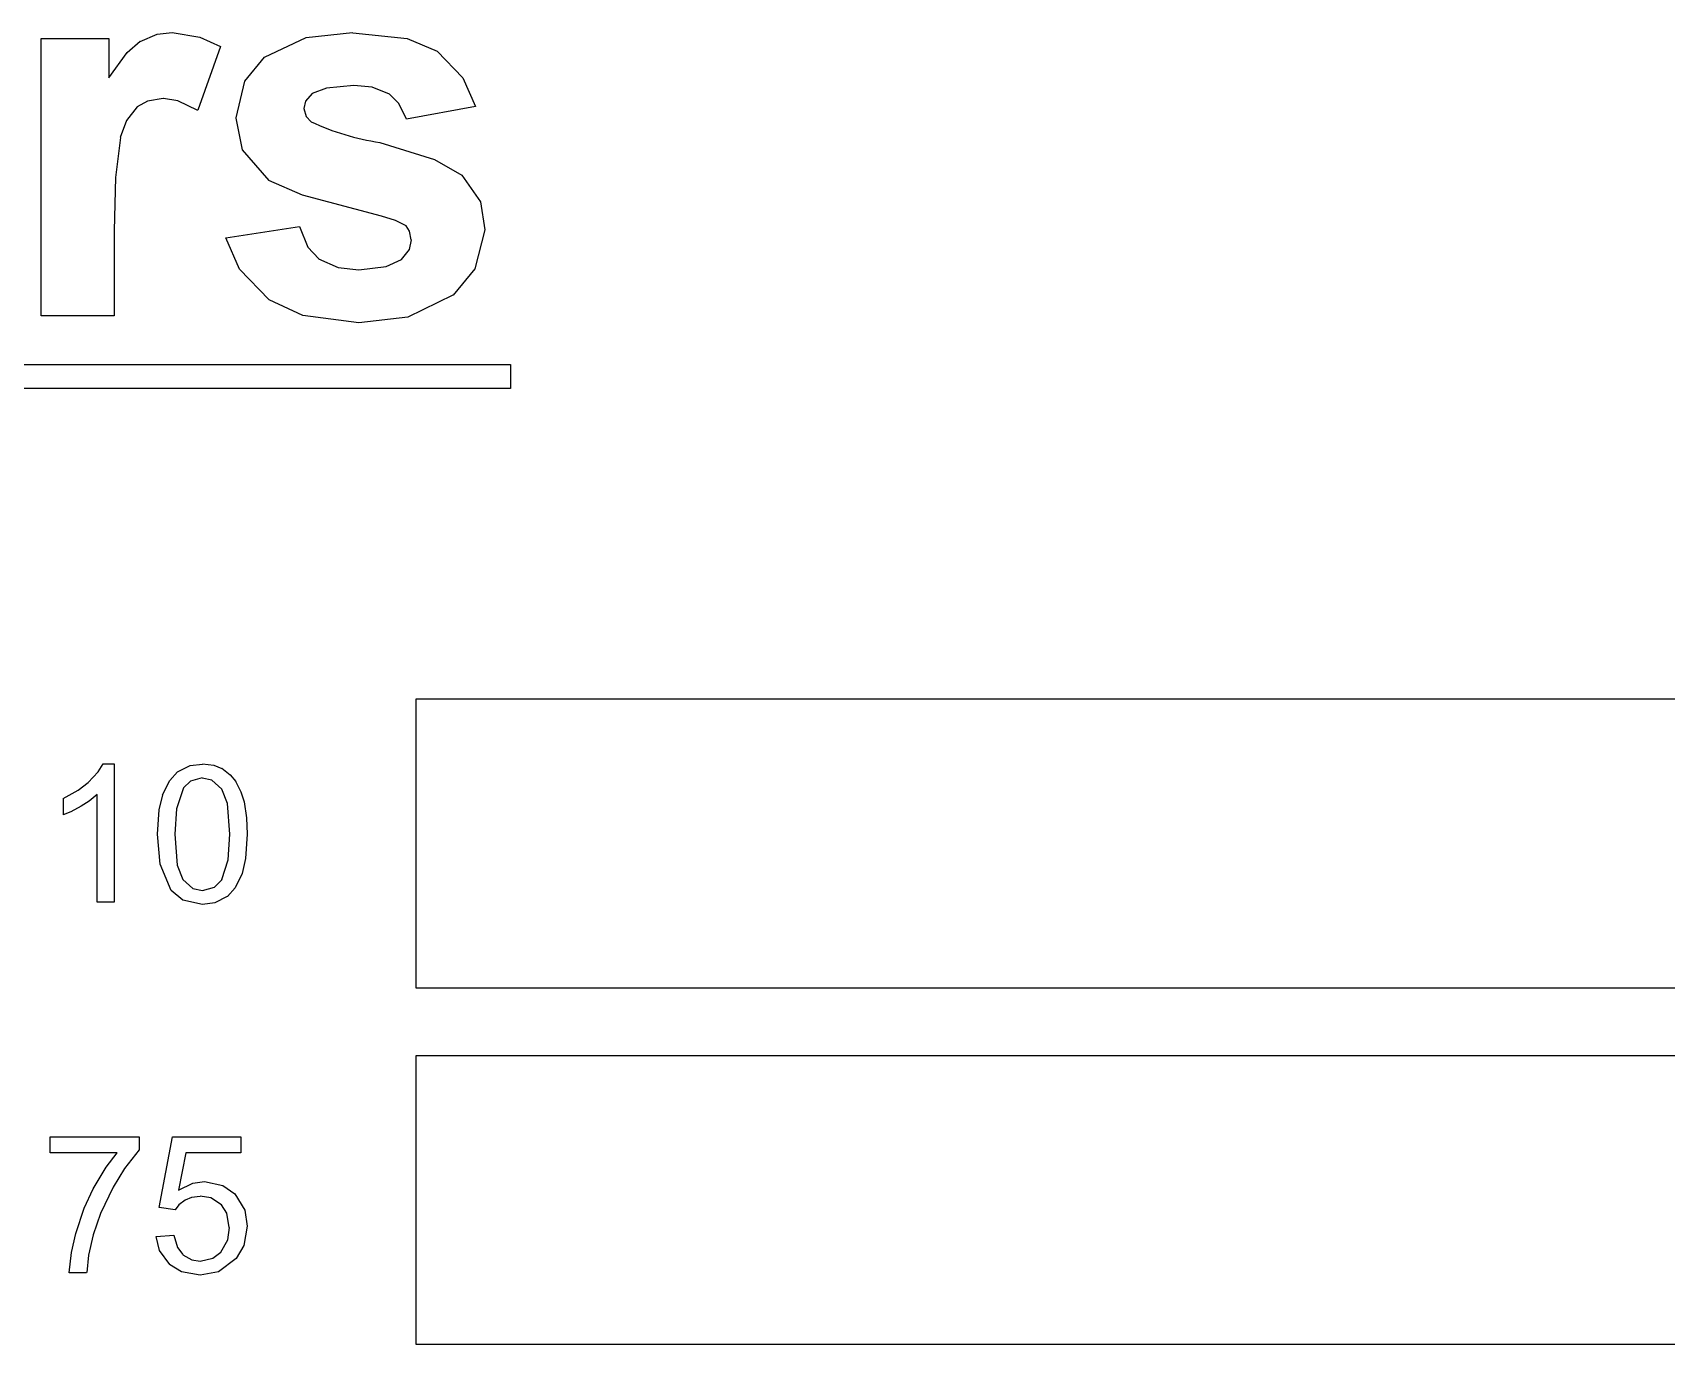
# Model space of a CAD drawing. Header units: millimetres. Extents: x -489 to 574, y -241 to 530.
# Drawn here: x -328.3 to -220.4, y 52.5 to 139.1 of the extents above; entities that cross this region are included whole.
import ezdxf

# ---------------------------------------------------------------- set-up
doc = ezdxf.new("R2010")
doc.units = ezdxf.units.MM
doc.layers.add('01_线宽0.15', color=7, linetype='Continuous')
doc.layers.add('实填充图层01', color=7, linetype='Continuous')

# ---------------------------------------------------------------- blocks, each defined once
blk = doc.blocks.new('图块0545_无名图块')
at = {"layer": '实填充图层01'}
for p, q in [((0.18, 0.46), (1.04, 1.21)), ((-1.04, -1.21), (0.18, 0.46))]:
    blk.add_line(p, q, dxfattribs=at)
blk = doc.blocks.new('图块0546_无名图块')
at = {"layer": '实填充图层01'}
for p, q in [((-1.05, -0.29), (0.06, 0.18)), ((0.06, 0.18), (1.05, 0.29))]:
    blk.add_line(p, q, dxfattribs=at)
blk = doc.blocks.new('图块0547_无名图块')
at = {"layer": '实填充图层01'}
for p, q in [((-1.6, 0.46), (0.22, 0.17)), ((0.22, 0.17), (1.6, -0.46))]:
    blk.add_line(p, q, dxfattribs=at)
blk = doc.blocks.new('图块0548_无名图块')
at = {"layer": '实填充图层01'}
for p, q in [((-0.18, 0.24), (-1.14, 0.4)), ((1.14, -0.4), (-0.18, 0.24))]:
    blk.add_line(p, q, dxfattribs=at)
blk = doc.blocks.new('图块0549_无名图块')
at = {"layer": '实填充图层01'}
for p, q in [((-0.18, 0.1), (-0.86, -0.28)), ((0.86, 0.28), (-0.18, 0.1))]:
    blk.add_line(p, q, dxfattribs=at)
blk = doc.blocks.new('图块0550_无名图块')
at = {"layer": '实填充图层01'}
for p, q in [((-0.14, 0.1), (-0.56, -1.01)), ((0.56, 1.01), (-0.14, 0.1))]:
    blk.add_line(p, q, dxfattribs=at)
blk = doc.blocks.new('图块0551_无名图块')
at = {"layer": '实填充图层01'}
for p, q in [((0.2, 3.07), (-0.12, 0.42)), ((-0.12, 0.42), (-0.2, -3.07))]:
    blk.add_line(p, q, dxfattribs=at)
blk = doc.blocks.new('图块0552_无名图块')
at = {"layer": '实填充图层01'}
for p, q in [((-0.63, 1.06), (-0.08, -0.3)), ((-0.08, -0.3), (0.63, -1.06))]:
    blk.add_line(p, q, dxfattribs=at)
blk = doc.blocks.new('图块0553_无名图块')
at = {"layer": '实填充图层01'}
for p, q in [((-1.33, 0.36), (-0.03, -0.22)), ((-0.03, -0.22), (1.33, -0.36))]:
    blk.add_line(p, q, dxfattribs=at)
blk = doc.blocks.new('图块0554_无名图块')
at = {"layer": '实填充图层01'}
for p, q in [((0.4, -0.13), (1.41, 0.34)), ((-1.41, -0.34), (0.4, -0.13))]:
    blk.add_line(p, q, dxfattribs=at)
blk = doc.blocks.new('图块0555_无名图块')
at = {"layer": '实填充图层01'}
for p, q in [((0.19, 0), (0.32, 0.65)), ((-0.32, -0.65), (0.19, 0))]:
    blk.add_line(p, q, dxfattribs=at)
blk = doc.blocks.new('图块0556_无名图块')
at = {"layer": '实填充图层01'}
for p, q in [((0.06, 0.1), (-0.17, 0.46)), ((0.17, -0.46), (0.06, 0.1))]:
    blk.add_line(p, q, dxfattribs=at)
blk = doc.blocks.new('图块0557_无名图块')
at = {"layer": '实填充图层01'}
for p, q in [((0.12, 0.05), (-0.81, 0.32)), ((0.81, -0.32), (0.12, 0.05))]:
    blk.add_line(p, q, dxfattribs=at)
blk = doc.blocks.new('图块0558_无名图块')
at = {"layer": '实填充图层01'}
for p, q in [((-1.5, 0.2), (-3.72, 1.18)), ((3.72, -1.18), (-1.5, 0.2))]:
    blk.add_line(p, q, dxfattribs=at)
blk = doc.blocks.new('图块0559_无名图块')
at = {"layer": '实填充图层01'}
for p, q in [((-0.67, -0.03), (-1.09, 2.06)), ((1.09, -2.06), (-0.67, -0.03))]:
    blk.add_line(p, q, dxfattribs=at)
blk = doc.blocks.new('图块0560_无名图块')
at = {"layer": '实填充图层01'}
for p, q in [((-0.35, 0.43), (0.94, 2)), ((-0.94, -2), (-0.35, 0.43))]:
    blk.add_line(p, q, dxfattribs=at)
blk = doc.blocks.new('图块0561_无名图块')
at = {"layer": '实填充图层01'}
for p, q in [((-2.91, -0.81), (-0.16, 0.5)), ((-0.16, 0.5), (2.91, 0.81))]:
    blk.add_line(p, q, dxfattribs=at)
blk = doc.blocks.new('图块0562_无名图块')
at = {"layer": '实填充图层01'}
for p, q in [((-2.79, 0.61), (0.81, 0.23)), ((0.81, 0.23), (2.79, -0.61))]:
    blk.add_line(p, q, dxfattribs=at)
blk = doc.blocks.new('图块0563_无名图块')
at = {"layer": '实填充图层01'}
for p, q in [((-1.26, 1.82), (0.43, 0.07)), ((0.43, 0.07), (1.26, -1.82))]:
    blk.add_line(p, q, dxfattribs=at)
blk = doc.blocks.new('图块0564_无名图块')
at = {"layer": '实填充图层01'}
for p, q in [((0.06, 0.22), (-0.56, 0.83)), ((0.56, -0.83), (0.06, 0.22))]:
    blk.add_line(p, q, dxfattribs=at)
blk = doc.blocks.new('图块0565_无名图块')
at = {"layer": '实填充图层01'}
for p, q in [((0.03, 0.18), (-1.17, 0.29)), ((1.17, -0.29), (0.03, 0.18))]:
    blk.add_line(p, q, dxfattribs=at)
blk = doc.blocks.new('图块0566_无名图块')
at = {"layer": '实填充图层01'}
for p, q in [((-0.43, 0.1), (-1.38, -0.27)), ((1.38, 0.27), (-0.43, 0.1))]:
    blk.add_line(p, q, dxfattribs=at)
blk = doc.blocks.new('图块0567_无名图块')
at = {"layer": '实填充图层01'}
for p, q in [((0.28, 0.49), (-0.17, 0)), ((-0.17, 0), (-0.28, -0.49))]:
    blk.add_line(p, q, dxfattribs=at)
blk = doc.blocks.new('图块0568_无名图块')
at = {"layer": '实填充图层01'}
for p, q in [((-0.24, 0.44), (-0.09, -0.09)), ((-0.09, -0.09), (0.24, -0.44))]:
    blk.add_line(p, q, dxfattribs=at)
blk = doc.blocks.new('图块0569_无名图块')
at = {"layer": '实填充图层01'}
for p, q in [((-2.71, 1.08), (0.9, -0.03)), ((0.9, -0.03), (2.71, -1.08))]:
    blk.add_line(p, q, dxfattribs=at)
blk = doc.blocks.new('图块0570_无名图块')
at = {"layer": '实填充图层01'}
for p, q in [((-0.76, 1.8), (0.47, 0.04)), ((0.47, 0.04), (0.76, -1.8))]:
    blk.add_line(p, q, dxfattribs=at)
blk = doc.blocks.new('图块0571_无名图块')
at = {"layer": '实填充图层01'}
for p, q in [((1.05, 2.16), (0.39, -0.43)), ((0.39, -0.43), (-1.05, -2.16))]:
    blk.add_line(p, q, dxfattribs=at)
blk = doc.blocks.new('图块0572_无名图块')
at = {"layer": '实填充图层01'}
for p, q in [((3.11, 0.91), (0.13, -0.55)), ((0.13, -0.55), (-3.11, -0.91))]:
    blk.add_line(p, q, dxfattribs=at)
blk = doc.blocks.new('图块0573_无名图块')
at = {"layer": '实填充图层01'}
for p, q in [((-0.74, -0.28), (-2.96, 0.76)), ((2.96, -0.76), (-0.74, -0.28))]:
    blk.add_line(p, q, dxfattribs=at)
blk = doc.blocks.new('图块0574_无名图块')
at = {"layer": '实填充图层01'}
for p, q in [((-0.54, -0.02), (-1.43, 2.05)), ((1.43, -2.05), (-0.54, -0.02))]:
    blk.add_line(p, q, dxfattribs=at)
blk = doc.blocks.new('图块0747_无名图块')
at = {"layer": '实填充图层01'}
for p, q in [((0.86, 1.23), (-0.11, 0)), ((-0.11, 0), (-0.86, -1.23))]:
    blk.add_line(p, q, dxfattribs=at)
blk = doc.blocks.new('图块0748_无名图块')
at = {"layer": '实填充图层01'}
for p, q in [((0.66, 1.58), (-0.17, -0.17)), ((-0.17, -0.17), (-0.66, -1.58))]:
    blk.add_line(p, q, dxfattribs=at)
blk = doc.blocks.new('图块0749_无名图块')
at = {"layer": '实填充图层01'}
for p, q in [((0.21, 1.25), (-0.09, -0.1)), ((-0.09, -0.1), (-0.21, -1.25))]:
    blk.add_line(p, q, dxfattribs=at)
blk = doc.blocks.new('图块0750_无名图块')
at = {"layer": '实填充图层01'}
for p, q in [((-0.07, 0.05), (0.21, 1.3)), ((-0.21, -1.3), (-0.07, 0.05))]:
    blk.add_line(p, q, dxfattribs=at)
blk = doc.blocks.new('图块0751_无名图块')
at = {"layer": '实填充图层01'}
for p, q in [((-0.02, 0.2), (0.58, 1.47)), ((-0.58, -1.47), (-0.02, 0.2))]:
    blk.add_line(p, q, dxfattribs=at)
blk = doc.blocks.new('图块0752_无名图块')
at = {"layer": '实填充图层01'}
for p, q in [((0.07, 0.25), (0.8, 1.19)), ((-0.8, -1.19), (0.07, 0.25))]:
    blk.add_line(p, q, dxfattribs=at)
blk = doc.blocks.new('图块0753_无名图块')
at = {"layer": '实填充图层01'}
for p, q in [((-0.3, 0.64), (-0.05, -0.18)), ((-0.05, -0.18), (0.3, -0.64))]:
    blk.add_line(p, q, dxfattribs=at)
blk = doc.blocks.new('图块0754_无名图块')
at = {"layer": '实填充图层01'}
for p, q in [((-0.57, 0.21), (0.02, -0.13)), ((0.02, -0.13), (0.57, -0.21))]:
    blk.add_line(p, q, dxfattribs=at)
blk = doc.blocks.new('图块0755_无名图块')
at = {"layer": '实填充图层01'}
for p, q in [((0.15, -0.11), (0.68, 0.3)), ((-0.68, -0.3), (0.15, -0.11))]:
    blk.add_line(p, q, dxfattribs=at)
blk = doc.blocks.new('图块0756_无名图块')
at = {"layer": '实填充图层01'}
for p, q in [((0.17, 0), (0.28, 0.81)), ((-0.28, -0.81), (0.17, 0))]:
    blk.add_line(p, q, dxfattribs=at)
blk = doc.blocks.new('图块0757_无名图块')
at = {"layer": '实填充图层01'}
for p, q in [((0.1, 0.19), (-0.26, 0.75)), ((0.26, -0.75), (0.1, 0.19))]:
    blk.add_line(p, q, dxfattribs=at)
blk = doc.blocks.new('图块0758_无名图块')
at = {"layer": '实填充图层01'}
for p, q in [((0, 0.17), (-0.7, 0.28)), ((0.7, -0.28), (0, 0.17))]:
    blk.add_line(p, q, dxfattribs=at)
blk = doc.blocks.new('图块0759_无名图块')
at = {"layer": '实填充图层01'}
for p, q in [((-0.09, 0.05), (-0.49, -0.12)), ((0.49, 0.12), (-0.09, 0.05))]:
    blk.add_line(p, q, dxfattribs=at)
blk = doc.blocks.new('图块0760_无名图块')
at = {"layer": '实填充图层01'}
for p, q in [((0.34, 0.32), (-0.09, 0)), ((-0.09, 0), (-0.34, -0.32))]:
    blk.add_line(p, q, dxfattribs=at)
blk = doc.blocks.new('图块0761_无名图块')
at = {"layer": '实填充图层01'}
for p, q in [((-0.86, -0.29), (0.08, 0.18)), ((0.08, 0.18), (0.86, 0.29))]:
    blk.add_line(p, q, dxfattribs=at)
blk = doc.blocks.new('图块0762_无名图块')
at = {"layer": '实填充图层01'}
for p, q in [((-1, 0.41), (0.21, 0.15)), ((0.21, 0.15), (1, -0.41))]:
    blk.add_line(p, q, dxfattribs=at)
blk = doc.blocks.new('图块0763_无名图块')
at = {"layer": '实填充图层01'}
for p, q in [((-0.41, 1.06), (0.25, -0.01)), ((0.25, -0.01), (0.41, -1.06))]:
    blk.add_line(p, q, dxfattribs=at)
blk = doc.blocks.new('图块0764_无名图块')
at = {"layer": '实填充图层01'}
for p, q in [((0.36, 1.07), (0.13, -0.21)), ((0.13, -0.21), (-0.36, -1.07))]:
    blk.add_line(p, q, dxfattribs=at)
blk = doc.blocks.new('图块0765_无名图块')
at = {"layer": '实填充图层01'}
for p, q in [((1.19, 0.55), (0.01, -0.34)), ((0.01, -0.34), (-1.19, -0.55))]:
    blk.add_line(p, q, dxfattribs=at)
blk = doc.blocks.new('图块0766_无名图块')
at = {"layer": '实填充图层01'}
for p, q in [((-0.23, -0.13), (-1.01, 0.35)), ((1.01, -0.35), (-0.23, -0.13))]:
    blk.add_line(p, q, dxfattribs=at)
blk = doc.blocks.new('图块0767_无名图块')
at = {"layer": '实填充图层01'}
for p, q in [((-0.22, 0), (-0.45, 0.92)), ((0.45, -0.92), (-0.22, 0))]:
    blk.add_line(p, q, dxfattribs=at)
blk = doc.blocks.new('图块0797_无名图块')
at = {"layer": '实填充图层01'}
for p, q in [((0.86, 1.23), (-0.11, 0)), ((-0.11, 0), (-0.86, -1.23))]:
    blk.add_line(p, q, dxfattribs=at)
blk = doc.blocks.new('图块0798_无名图块')
at = {"layer": '实填充图层01'}
for p, q in [((0.66, 1.58), (-0.17, -0.17)), ((-0.17, -0.17), (-0.66, -1.58))]:
    blk.add_line(p, q, dxfattribs=at)
blk = doc.blocks.new('图块0799_无名图块')
at = {"layer": '实填充图层01'}
for p, q in [((0.21, 1.25), (-0.09, -0.1)), ((-0.09, -0.1), (-0.21, -1.25))]:
    blk.add_line(p, q, dxfattribs=at)
blk = doc.blocks.new('图块0800_无名图块')
at = {"layer": '实填充图层01'}
for p, q in [((-0.07, 0.05), (0.21, 1.3)), ((-0.21, -1.3), (-0.07, 0.05))]:
    blk.add_line(p, q, dxfattribs=at)
blk = doc.blocks.new('图块0801_无名图块')
at = {"layer": '实填充图层01'}
for p, q in [((-0.02, 0.2), (0.58, 1.47)), ((-0.58, -1.47), (-0.02, 0.2))]:
    blk.add_line(p, q, dxfattribs=at)
blk = doc.blocks.new('图块0802_无名图块')
at = {"layer": '实填充图层01'}
for p, q in [((0.07, 0.25), (0.8, 1.19)), ((-0.8, -1.19), (0.07, 0.25))]:
    blk.add_line(p, q, dxfattribs=at)
blk = doc.blocks.new('图块0803_无名图块')
at = {"layer": '实填充图层01'}
for p, q in [((-0.3, 0.64), (-0.05, -0.18)), ((-0.05, -0.18), (0.3, -0.64))]:
    blk.add_line(p, q, dxfattribs=at)
blk = doc.blocks.new('图块0804_无名图块')
at = {"layer": '实填充图层01'}
for p, q in [((-0.57, 0.21), (0.02, -0.13)), ((0.02, -0.13), (0.57, -0.21))]:
    blk.add_line(p, q, dxfattribs=at)
blk = doc.blocks.new('图块0805_无名图块')
at = {"layer": '实填充图层01'}
for p, q in [((0.15, -0.11), (0.68, 0.3)), ((-0.68, -0.3), (0.15, -0.11))]:
    blk.add_line(p, q, dxfattribs=at)
blk = doc.blocks.new('图块0806_无名图块')
at = {"layer": '实填充图层01'}
for p, q in [((0.17, 0), (0.28, 0.81)), ((-0.28, -0.81), (0.17, 0))]:
    blk.add_line(p, q, dxfattribs=at)
blk = doc.blocks.new('图块0807_无名图块')
at = {"layer": '实填充图层01'}
for p, q in [((0.1, 0.19), (-0.26, 0.75)), ((0.26, -0.75), (0.1, 0.19))]:
    blk.add_line(p, q, dxfattribs=at)
blk = doc.blocks.new('图块0808_无名图块')
at = {"layer": '实填充图层01'}
for p, q in [((0, 0.17), (-0.7, 0.28)), ((0.7, -0.28), (0, 0.17))]:
    blk.add_line(p, q, dxfattribs=at)
blk = doc.blocks.new('图块0809_无名图块')
at = {"layer": '实填充图层01'}
for p, q in [((-0.09, 0.05), (-0.49, -0.12)), ((0.49, 0.12), (-0.09, 0.05))]:
    blk.add_line(p, q, dxfattribs=at)
blk = doc.blocks.new('图块0810_无名图块')
at = {"layer": '实填充图层01'}
for p, q in [((0.34, 0.32), (-0.09, 0)), ((-0.09, 0), (-0.34, -0.32))]:
    blk.add_line(p, q, dxfattribs=at)
blk = doc.blocks.new('图块0811_无名图块')
at = {"layer": '实填充图层01'}
for p, q in [((-0.86, -0.29), (0.08, 0.18)), ((0.08, 0.18), (0.86, 0.29))]:
    blk.add_line(p, q, dxfattribs=at)
blk = doc.blocks.new('图块0812_无名图块')
at = {"layer": '实填充图层01'}
for p, q in [((-1, 0.41), (0.21, 0.15)), ((0.21, 0.15), (1, -0.41))]:
    blk.add_line(p, q, dxfattribs=at)
blk = doc.blocks.new('图块0813_无名图块')
at = {"layer": '实填充图层01'}
for p, q in [((-0.41, 1.06), (0.25, -0.01)), ((0.25, -0.01), (0.41, -1.06))]:
    blk.add_line(p, q, dxfattribs=at)
blk = doc.blocks.new('图块0814_无名图块')
at = {"layer": '实填充图层01'}
for p, q in [((0.36, 1.07), (0.13, -0.21)), ((0.13, -0.21), (-0.36, -1.07))]:
    blk.add_line(p, q, dxfattribs=at)
blk = doc.blocks.new('图块0815_无名图块')
at = {"layer": '实填充图层01'}
for p, q in [((1.19, 0.55), (0.01, -0.34)), ((0.01, -0.34), (-1.19, -0.55))]:
    blk.add_line(p, q, dxfattribs=at)
blk = doc.blocks.new('图块0816_无名图块')
at = {"layer": '实填充图层01'}
for p, q in [((-0.23, -0.13), (-1.01, 0.35)), ((1.01, -0.35), (-0.23, -0.13))]:
    blk.add_line(p, q, dxfattribs=at)
blk = doc.blocks.new('图块0817_无名图块')
at = {"layer": '实填充图层01'}
for p, q in [((-0.22, 0), (-0.45, 0.92)), ((0.45, -0.92), (-0.22, 0))]:
    blk.add_line(p, q, dxfattribs=at)
blk = doc.blocks.new('图块2558_无名图块')
at = {"layer": '实填充图层01'}
for p, q in [((0.53, 0.39), (0, -0.05)), ((0, -0.05), (-0.53, -0.39))]:
    blk.add_line(p, q, dxfattribs=at)
blk = doc.blocks.new('图块2559_无名图块')
at = {"layer": '实填充图层01'}
for p, q in [((0.59, 0.29), (-0.1, -0.08)), ((-0.1, -0.08), (-0.59, -0.29))]:
    blk.add_line(p, q, dxfattribs=at)
blk = doc.blocks.new('图块2560_无名图块')
at = {"layer": '实填充图层01'}
for p, q in [((-0.82, -0.53), (0.16, 0.02)), ((0.16, 0.02), (0.82, 0.53))]:
    blk.add_line(p, q, dxfattribs=at)
blk = doc.blocks.new('图块2561_无名图块')
at = {"layer": '实填充图层01'}
for p, q in [((-0.5, -0.61), (0.16, 0.08)), ((0.16, 0.08), (0.5, 0.61))]:
    blk.add_line(p, q, dxfattribs=at)
blk = doc.blocks.new('图块2562_无名图块')
at = {"layer": '实填充图层01'}
for p, q in [((-0.06, 0.31), (0.17, 1.3)), ((-0.17, -1.3), (-0.06, 0.31))]:
    blk.add_line(p, q, dxfattribs=at)
blk = doc.blocks.new('图块2563_无名图块')
at = {"layer": '实填充图层01'}
for p, q in [((-0.49, -0.76), (-0.02, 0.2)), ((-0.02, 0.2), (0.49, 0.76))]:
    blk.add_line(p, q, dxfattribs=at)
blk = doc.blocks.new('图块2564_无名图块')
at = {"layer": '实填充图层01'}
for p, q in [((-0.82, -0.26), (0.01, 0.16)), ((0.01, 0.16), (0.82, 0.26))]:
    blk.add_line(p, q, dxfattribs=at)
blk = doc.blocks.new('图块2565_无名图块')
at = {"layer": '实填充图层01'}
for p, q in [((-0.64, 0.15), (0.12, 0.06)), ((0.12, 0.06), (0.64, -0.15))]:
    blk.add_line(p, q, dxfattribs=at)
blk = doc.blocks.new('图块2566_无名图块')
at = {"layer": '实填充图层01'}
for p, q in [((-0.46, 0.43), (0.1, 0.01)), ((0.1, 0.01), (0.46, -0.43))]:
    blk.add_line(p, q, dxfattribs=at)
blk = doc.blocks.new('图块2567_无名图块')
at = {"layer": '实填充图层01'}
for p, q in [((-0.28, 0.68), (0.07, -0.02)), ((0.07, -0.02), (0.28, -0.68))]:
    blk.add_line(p, q, dxfattribs=at)
blk = doc.blocks.new('图块2568_无名图块')
at = {"layer": '实填充图层01'}
for p, q in [((-0.1, 1.07), (0.06, 0.01)), ((0.06, 0.01), (0.1, -1.07))]:
    blk.add_line(p, q, dxfattribs=at)
blk = doc.blocks.new('图块2569_无名图块')
at = {"layer": '实填充图层01'}
for p, q in [((0.16, 1.29), (0.06, -0.31)), ((0.06, -0.31), (-0.16, -1.29))]:
    blk.add_line(p, q, dxfattribs=at)
blk = doc.blocks.new('图块2570_无名图块')
at = {"layer": '实填充图层01'}
for p, q in [((0.49, 0.76), (0.02, -0.2)), ((0.02, -0.2), (-0.49, -0.76))]:
    blk.add_line(p, q, dxfattribs=at)
blk = doc.blocks.new('图块2571_无名图块')
at = {"layer": '实填充图层01'}
for p, q in [((0.82, 0.27), (-0.01, -0.16)), ((-0.01, -0.16), (-0.82, -0.27))]:
    blk.add_line(p, q, dxfattribs=at)
blk = doc.blocks.new('图块2572_无名图块')
at = {"layer": '实填充图层01'}
for p, q in [((-0.26, -0.17), (-1.03, 0.47)), ((1.03, -0.47), (-0.26, -0.17))]:
    blk.add_line(p, q, dxfattribs=at)
blk = doc.blocks.new('图块2573_无名图块')
at = {"layer": '实填充图层01'}
for p, q in [((-0.28, -0.13), (-0.45, 1.85)), ((0.45, -1.85), (-0.28, -0.13))]:
    blk.add_line(p, q, dxfattribs=at)
blk = doc.blocks.new('图块2574_无名图块')
at = {"layer": '实填充图层01'}
for p, q in [((-0.26, 1.49), (-0.1, -0.55)), ((-0.1, -0.55), (0.26, -1.49))]:
    blk.add_line(p, q, dxfattribs=at)
blk = doc.blocks.new('图块2575_无名图块')
at = {"layer": '实填充图层01'}
for p, q in [((-0.65, 0.37), (0.02, -0.23)), ((0.02, -0.23), (0.65, -0.37))]:
    blk.add_line(p, q, dxfattribs=at)
blk = doc.blocks.new('图块2576_无名图块')
at = {"layer": '实填充图层01'}
for p, q in [((0.14, -0.14), (0.65, 0.37)), ((-0.65, -0.37), (0.14, -0.14))]:
    blk.add_line(p, q, dxfattribs=at)
blk = doc.blocks.new('图块2577_无名图块')
at = {"layer": '实填充图层01'}
for p, q in [((0.16, -0.19), (0.26, 1.49)), ((-0.26, -1.49), (0.16, -0.19))]:
    blk.add_line(p, q, dxfattribs=at)
blk = doc.blocks.new('图块2578_无名图块')
at = {"layer": '实填充图层01'}
for p, q in [((0.1, 0.55), (-0.26, 1.49)), ((0.26, -1.49), (0.1, 0.55))]:
    blk.add_line(p, q, dxfattribs=at)
blk = doc.blocks.new('图块2579_无名图块')
at = {"layer": '实填充图层01'}
for p, q in [((-0.01, 0.23), (-0.65, 0.37)), ((0.65, -0.37), (-0.01, 0.23))]:
    blk.add_line(p, q, dxfattribs=at)
blk = doc.blocks.new('图块2580_无名图块')
at = {"layer": '实填充图层01'}
for p, q in [((-0.15, 0.12), (-0.61, -0.33)), ((0.61, 0.33), (-0.15, 0.12))]:
    blk.add_line(p, q, dxfattribs=at)
blk = doc.blocks.new('图块2581_无名图块')
at = {"layer": '实填充图层01'}
for p, q in [((0.29, 1.53), (-0.18, 0.16)), ((-0.18, 0.16), (-0.29, -1.53))]:
    blk.add_line(p, q, dxfattribs=at)
blk = doc.blocks.new('图块2582_无名图块')
at = {"layer": '实填充图层01'}
for p, q in [((0.53, 0.39), (0, -0.05)), ((0, -0.05), (-0.53, -0.39))]:
    blk.add_line(p, q, dxfattribs=at)
blk = doc.blocks.new('图块2583_无名图块')
at = {"layer": '实填充图层01'}
for p, q in [((0.59, 0.29), (-0.1, -0.08)), ((-0.1, -0.08), (-0.59, -0.29))]:
    blk.add_line(p, q, dxfattribs=at)
blk = doc.blocks.new('图块2584_无名图块')
at = {"layer": '实填充图层01'}
for p, q in [((-0.82, -0.53), (0.16, 0.02)), ((0.16, 0.02), (0.82, 0.53))]:
    blk.add_line(p, q, dxfattribs=at)
blk = doc.blocks.new('图块2585_无名图块')
at = {"layer": '实填充图层01'}
for p, q in [((-0.5, -0.61), (0.16, 0.08)), ((0.16, 0.08), (0.5, 0.61))]:
    blk.add_line(p, q, dxfattribs=at)
blk = doc.blocks.new('图块2586_无名图块')
at = {"layer": '实填充图层01'}
for p, q in [((-0.06, 0.31), (0.17, 1.3)), ((-0.17, -1.3), (-0.06, 0.31))]:
    blk.add_line(p, q, dxfattribs=at)
blk = doc.blocks.new('图块2587_无名图块')
at = {"layer": '实填充图层01'}
for p, q in [((-0.49, -0.76), (-0.02, 0.2)), ((-0.02, 0.2), (0.49, 0.76))]:
    blk.add_line(p, q, dxfattribs=at)
blk = doc.blocks.new('图块2588_无名图块')
at = {"layer": '实填充图层01'}
for p, q in [((-0.82, -0.26), (0.01, 0.16)), ((0.01, 0.16), (0.82, 0.26))]:
    blk.add_line(p, q, dxfattribs=at)
blk = doc.blocks.new('图块2589_无名图块')
at = {"layer": '实填充图层01'}
for p, q in [((-0.64, 0.15), (0.12, 0.06)), ((0.12, 0.06), (0.64, -0.15))]:
    blk.add_line(p, q, dxfattribs=at)
blk = doc.blocks.new('图块2590_无名图块')
at = {"layer": '实填充图层01'}
for p, q in [((-0.46, 0.43), (0.1, 0.01)), ((0.1, 0.01), (0.46, -0.43))]:
    blk.add_line(p, q, dxfattribs=at)
blk = doc.blocks.new('图块2591_无名图块')
at = {"layer": '实填充图层01'}
for p, q in [((-0.28, 0.68), (0.07, -0.02)), ((0.07, -0.02), (0.28, -0.68))]:
    blk.add_line(p, q, dxfattribs=at)
blk = doc.blocks.new('图块2592_无名图块')
at = {"layer": '实填充图层01'}
for p, q in [((-0.1, 1.07), (0.06, 0.01)), ((0.06, 0.01), (0.1, -1.07))]:
    blk.add_line(p, q, dxfattribs=at)
blk = doc.blocks.new('图块2593_无名图块')
at = {"layer": '实填充图层01'}
for p, q in [((0.16, 1.29), (0.06, -0.31)), ((0.06, -0.31), (-0.16, -1.29))]:
    blk.add_line(p, q, dxfattribs=at)
blk = doc.blocks.new('图块2594_无名图块')
at = {"layer": '实填充图层01'}
for p, q in [((0.49, 0.76), (0.02, -0.2)), ((0.02, -0.2), (-0.49, -0.76))]:
    blk.add_line(p, q, dxfattribs=at)
blk = doc.blocks.new('图块2595_无名图块')
at = {"layer": '实填充图层01'}
for p, q in [((0.82, 0.27), (-0.01, -0.16)), ((-0.01, -0.16), (-0.82, -0.27))]:
    blk.add_line(p, q, dxfattribs=at)
blk = doc.blocks.new('图块2596_无名图块')
at = {"layer": '实填充图层01'}
for p, q in [((-0.26, -0.17), (-1.03, 0.47)), ((1.03, -0.47), (-0.26, -0.17))]:
    blk.add_line(p, q, dxfattribs=at)
blk = doc.blocks.new('图块2597_无名图块')
at = {"layer": '实填充图层01'}
for p, q in [((-0.28, -0.13), (-0.45, 1.85)), ((0.45, -1.85), (-0.28, -0.13))]:
    blk.add_line(p, q, dxfattribs=at)
blk = doc.blocks.new('图块2598_无名图块')
at = {"layer": '实填充图层01'}
for p, q in [((-0.26, 1.49), (-0.1, -0.55)), ((-0.1, -0.55), (0.26, -1.49))]:
    blk.add_line(p, q, dxfattribs=at)
blk = doc.blocks.new('图块2599_无名图块')
at = {"layer": '实填充图层01'}
for p, q in [((-0.65, 0.37), (0.02, -0.23)), ((0.02, -0.23), (0.65, -0.37))]:
    blk.add_line(p, q, dxfattribs=at)
blk = doc.blocks.new('图块2600_无名图块')
at = {"layer": '实填充图层01'}
for p, q in [((0.14, -0.14), (0.65, 0.37)), ((-0.65, -0.37), (0.14, -0.14))]:
    blk.add_line(p, q, dxfattribs=at)
blk = doc.blocks.new('图块2601_无名图块')
at = {"layer": '实填充图层01'}
for p, q in [((0.16, -0.19), (0.26, 1.49)), ((-0.26, -1.49), (0.16, -0.19))]:
    blk.add_line(p, q, dxfattribs=at)
blk = doc.blocks.new('图块2602_无名图块')
at = {"layer": '实填充图层01'}
for p, q in [((0.1, 0.55), (-0.26, 1.49)), ((0.26, -1.49), (0.1, 0.55))]:
    blk.add_line(p, q, dxfattribs=at)
blk = doc.blocks.new('图块2603_无名图块')
at = {"layer": '实填充图层01'}
for p, q in [((-0.01, 0.23), (-0.65, 0.37)), ((0.65, -0.37), (-0.01, 0.23))]:
    blk.add_line(p, q, dxfattribs=at)
blk = doc.blocks.new('图块2604_无名图块')
at = {"layer": '实填充图层01'}
for p, q in [((-0.15, 0.12), (-0.61, -0.33)), ((0.61, 0.33), (-0.15, 0.12))]:
    blk.add_line(p, q, dxfattribs=at)
blk = doc.blocks.new('图块2605_无名图块')
at = {"layer": '实填充图层01'}
for p, q in [((0.29, 1.53), (-0.18, 0.16)), ((-0.18, 0.16), (-0.29, -1.53))]:
    blk.add_line(p, q, dxfattribs=at)

msp = doc.modelspace()

# ---------------------------------------------------------------- linework, layer by layer
at = {"layer": '01_线宽0.15'}
for p, q in [((-327.76, 120.39), (-327.76, 138.7)), ((-327.76, 138.7), (-323.28, 138.7)), ((-323.28, 138.7), (-323.28, 136.1)), ((-315.91, 138.18), (-317.41, 133.96)), ((-299.07, 134.22), (-303.62, 133.37)), ((-315.55, 125.54), (-310.68, 126.28)), ((-322.93, 126.04), (-322.93, 120.39)), ((-322.93, 120.39), (-327.76, 120.39)), ((-488.93, 117.18), (-296.74, 117.18)), ((-296.74, 117.18), (-296.74, 115.58)), ((-296.74, 115.58), (-488.93, 115.58)), ((-112.51, 95.06), (-303.01, 95.06)), ((-303.01, 95.06), (-303.01, 76.01)), ((-323.65, 90.79), (-322.93, 90.79)), ((-323.65, 90.79), (-322.93, 90.79)), ((-322.93, 90.79), (-322.93, 81.66)), ((-322.93, 90.79), (-322.93, 81.66)), ((-326.28, 87.43), (-326.28, 88.51)), ((-326.28, 87.43), (-326.28, 88.51)), ((-324.05, 81.66), (-324.05, 88.77)), ((-324.05, 81.66), (-324.05, 88.77)), ((-322.93, 81.66), (-324.05, 81.66)), ((-322.93, 81.66), (-324.05, 81.66)), ((-303.01, 76.01), (-112.51, 76.01)), ((-117.27, 71.51), (-303.01, 71.51)), ((-303.01, 71.51), (-303.01, 52.46)), ((-327.16, 65.1), (-327.16, 66.16)), ((-327.16, 66.16), (-321.28, 66.16)), ((-327.16, 65.1), (-327.16, 66.16)), ((-327.16, 66.16), (-321.28, 66.16)), ((-321.28, 66.16), (-321.28, 65.3)), ((-321.28, 66.16), (-321.28, 65.3)), ((-319.96, 61.49), (-319.08, 66.16)), ((-319.96, 61.49), (-319.08, 66.16)), ((-319.08, 66.16), (-314.57, 66.16)), ((-319.08, 66.16), (-314.57, 66.16)), ((-314.57, 66.16), (-314.57, 65.1)), ((-314.57, 66.16), (-314.57, 65.1)), ((-322.72, 65.1), (-327.16, 65.1)), ((-322.72, 65.1), (-327.16, 65.1)), ((-318.19, 65.1), (-318.68, 62.64)), ((-318.19, 65.1), (-318.68, 62.64)), ((-314.57, 65.1), (-318.19, 65.1)), ((-314.57, 65.1), (-318.19, 65.1)), ((-318.9, 61.34), (-319.96, 61.49)), ((-318.9, 61.34), (-319.96, 61.49)), ((-320.16, 59.57), (-318.99, 59.66)), ((-320.16, 59.57), (-318.99, 59.66)), ((-324.75, 57.18), (-325.89, 57.18)), ((-324.75, 57.18), (-325.89, 57.18)), ((-303.01, 52.46), (-117.27, 52.46))]:
    msp.add_line(p, q, dxfattribs=at)
msp.add_arc((-302.88, 148.39), 16.74, 245.1359, 261.4095, dxfattribs=at)

# ---------------------------------------------------------------- block references
for name, p in [('图块0545_无名图块', (-322.24, 137.31)), ('图块0546_无名图块', (-320.15, 138.8)), ('图块0547_无名图块', (-317.5, 138.63)), ('图块0561_无名图块', (-310.09, 138.28)), ('图块0562_无名图块', (-304.38, 138.47)), ('图块0560_无名图块', (-313.94, 135.46)), ('图块0563_无名图块', (-300.33, 136.04)), ('图块0567_无名图块', (-310.12, 134.57)), ('图块0566_无名图块', (-308.47, 135.33)), ('图块0565_无名图块', (-305.92, 135.31)), ('图块0564_无名图块', (-304.18, 134.2)), ('图块0550_无名图块', (-321.97, 133.18)), ('图块0549_无名图块', (-320.55, 134.47)), ('图块0548_无名图块', (-318.54, 134.35)), ('图块0568_无名图块', (-310.16, 133.64)), ('图块0559_无名图块', (-313.79, 131.39)), ('图块0551_无名图块', (-322.72, 129.1)), ('图块0569_无名图块', (-302.67, 130.75)), ('图块0570_无名图块', (-299.2, 127.87)), ('图块0558_无名图块', (-308.99, 128.15)), ('图块0552_无名图块', (-310.05, 125.22)), ('图块0557_无名图块', (-304.46, 126.64)), ('图块0556_无名图块', (-303.48, 125.87)), ('图块0574_无名图块', (-314.12, 123.49)), ('图块0555_无名图块', (-303.62, 124.76)), ('图块0571_无名图块', (-299.49, 123.91)), ('图块0553_无名图块', (-308.1, 123.79)), ('图块0554_无名图块', (-305.36, 123.77)), ('图块0573_无名图块', (-309.73, 120.69)), ('图块0572_无名图块', (-303.66, 120.84)), ('图块2561_无名图块', (-324.15, 90.18)), ('图块2585_无名图块', (-324.15, 90.18)), ('图块2564_无名图块', (-317.92, 90.52)), ('图块2588_无名图块', (-317.92, 90.52)), ('图块2565_无名图块', (-316.46, 90.64)), ('图块2589_无名图块', (-316.46, 90.64)), ('图块2560_无名图块', (-325.47, 89.04)), ('图块2584_无名图块', (-325.47, 89.04)), ('图块2563_无名图块', (-319.24, 89.5)), ('图块2587_无名图块', (-319.24, 89.5)), ('图块2580_无名图块', (-317.73, 89.54)), ('图块2604_无名图块', (-317.73, 89.54)), ('图块2579_无名图块', (-316.46, 89.49)), ('图块2603_无名图块', (-316.46, 89.49)), ('图块2566_无名图块', (-315.36, 90.07)), ('图块2590_无名图块', (-315.36, 90.07)), ('图块2567_无名图块', (-314.63, 88.97)), ('图块2591_无名图块', (-314.63, 88.97)), ('图块2558_无名图块', (-324.58, 88.39)), ('图块2582_无名图块', (-324.58, 88.39)), ('图块2562_无名图块', (-319.89, 87.44)), ('图块2586_无名图块', (-319.89, 87.44)), ('图块2581_无名图块', (-318.63, 87.67)), ('图块2605_无名图块', (-318.63, 87.67)), ('图块2578_无名图块', (-315.55, 87.63)), ('图块2602_无名图块', (-315.55, 87.63)), ('图块2559_无名图块', (-325.7, 87.71)), ('图块2583_无名图块', (-325.7, 87.71)), ('图块2568_无名图块', (-314.24, 87.22)), ('图块2592_无名图块', (-314.24, 87.22)), ('图块2573_无名图块', (-319.61, 84.29)), ('图块2597_无名图块', (-319.61, 84.29)), ('图块2574_无名图块', (-318.66, 84.65)), ('图块2598_无名图块', (-318.66, 84.65)), ('图块2577_无名图块', (-315.55, 84.65)), ('图块2601_无名图块', (-315.55, 84.65)), ('图块2569_无名图块', (-314.31, 84.85)), ('图块2593_无名图块', (-314.31, 84.85)), ('图块2575_无名图块', (-317.75, 82.79)), ('图块2599_无名图块', (-317.75, 82.79)), ('图块2576_无名图块', (-316.45, 82.79)), ('图块2600_无名图块', (-316.45, 82.79)), ('图块2570_无名图块', (-314.96, 82.8)), ('图块2594_无名图块', (-314.96, 82.8)), ('图块2572_无名图块', (-318.13, 81.97)), ('图块2596_无名图块', (-318.13, 81.97)), ('图块2571_无名图块', (-316.28, 81.77)), ('图块2595_无名图块', (-316.28, 81.77)), ('图块0752_无名图块', (-323.52, 63.91)), ('图块0802_无名图块', (-323.52, 63.91)), ('图块0747_无名图块', (-322.14, 64.07)), ('图块0797_无名图块', (-322.14, 64.07)), ('图块0751_无名图块', (-324.89, 61.25)), ('图块0801_无名图块', (-324.89, 61.25)), ('图块0748_无名图块', (-323.66, 61.26)), ('图块0798_无名图块', (-323.66, 61.26)), ('图块0761_无名图块', (-317.82, 62.93)), ('图块0811_无名图块', (-317.82, 62.93)), ('图块0762_无名图块', (-315.96, 62.8)), ('图块0812_无名图块', (-315.96, 62.8)), ('图块0760_无名图块', (-318.57, 61.66)), ('图块0810_无名图块', (-318.57, 61.66)), ('图块0759_无名图块', (-317.74, 62.1)), ('图块0809_无名图块', (-317.74, 62.1)), ('图块0758_无名图块', (-316.55, 61.95)), ('图块0808_无名图块', (-316.55, 61.95)), ('图块0757_无名图块', (-315.59, 60.92)), ('图块0807_无名图块', (-315.59, 60.92)), ('图块0763_无名图块', (-314.55, 61.33)), ('图块0813_无名图块', (-314.55, 61.33)), ('图块0750_无名图块', (-325.68, 58.48)), ('图块0800_无名图块', (-325.68, 58.48)), ('图块0749_无名图块', (-324.53, 58.44)), ('图块0799_无名图块', (-324.53, 58.44)), ('图块0767_无名图块', (-319.71, 58.65)), ('图块0817_无名图块', (-319.71, 58.65)), ('图块0753_无名图块', (-318.69, 59.02)), ('图块0803_无名图块', (-318.69, 59.02)), ('图块0756_无名图块', (-315.6, 59.36)), ('图块0806_无名图块', (-315.6, 59.36)), ('图块0764_无名图块', (-314.5, 59.2)), ('图块0814_无名图块', (-314.5, 59.2)), ('图块0754_无名图块', (-317.82, 58.16)), ('图块0804_无名图块', (-317.82, 58.16)), ('图块0755_无名图块', (-316.56, 58.25)), ('图块0805_无名图块', (-316.56, 58.25)), ('图块0766_无名图块', (-318.26, 57.38)), ('图块0816_无名图块', (-318.26, 57.38)), ('图块0765_无名图块', (-316.05, 57.58)), ('图块0815_无名图块', (-316.05, 57.58))]:
    msp.add_blockref(name, p)

doc.saveas('drawing.dxf')
